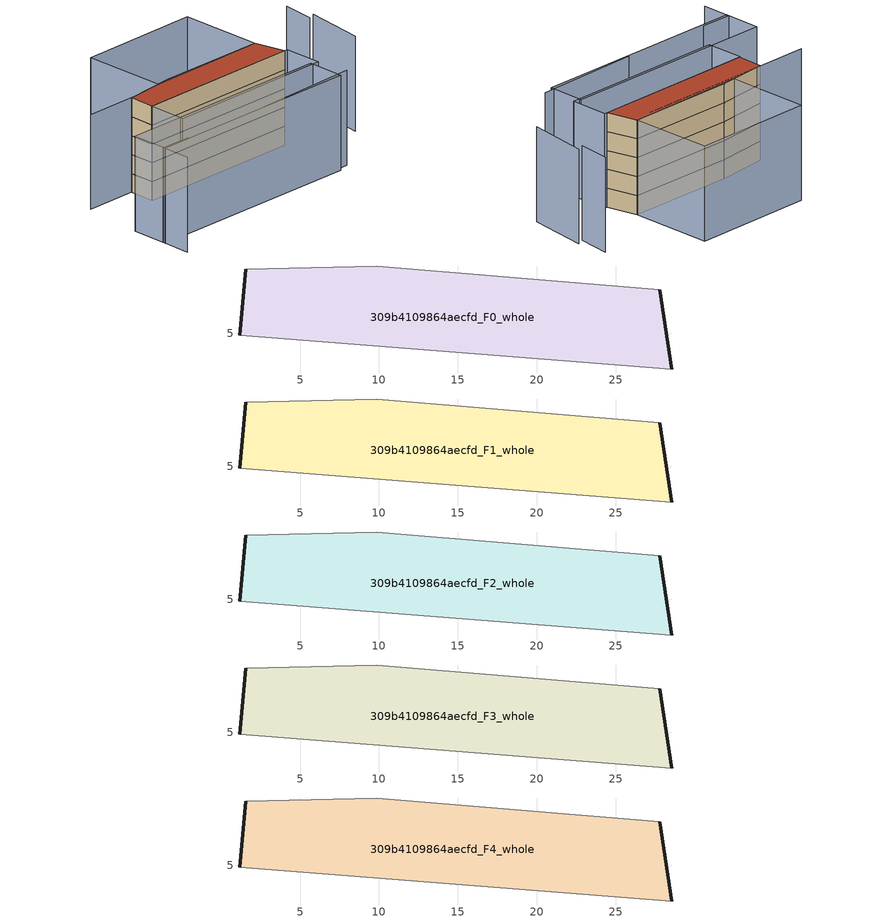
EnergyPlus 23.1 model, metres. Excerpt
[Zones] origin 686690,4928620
309b4109864aecfd_F0_whole
 floor ground (EU_floor_Construction): 27.81,7.78 28.58,2.74 1.16,4.88 1.55,9.07 9.86,9.27 z0
 wall outside (EU_wall_Construction): 1.55,9.07 1.16,4.88 / 28.58,2.74 27.81,7.78 z0:3
 wall adiabatic (EU_wall_Construction): 27.81,7.78 9.86,9.27 1.55,9.07 / 1.16,4.88 28.58,2.74 z0:3
309b4109864aecfd_F1_whole
 floor to 309b4109864aecfd_F0_whole (EU_floor_Construction): 27.81,7.78 28.58,2.74 1.16,4.88 1.55,9.07 9.86,9.27 z3
 wall outside (EU_wall_Construction): 1.55,9.07 1.16,4.88 / 28.58,2.74 27.81,7.78 z3:6
 wall adiabatic (EU_wall_Construction): 27.81,7.78 9.86,9.27 1.55,9.07 / 1.16,4.88 28.58,2.74 z3:6
309b4109864aecfd_F2_whole
 floor to 309b4109864aecfd_F1_whole (EU_floor_Construction): 27.81,7.78 28.58,2.74 1.16,4.88 1.55,9.07 9.86,9.27 z6
 wall outside (EU_wall_Construction): 1.55,9.07 1.16,4.88 / 28.58,2.74 27.81,7.78 z6:9
 wall adiabatic (EU_wall_Construction): 27.81,7.78 9.86,9.27 1.55,9.07 / 1.16,4.88 28.58,2.74 z6:9
309b4109864aecfd_F3_whole
 floor to 309b4109864aecfd_F2_whole (EU_floor_Construction): 27.81,7.78 28.58,2.74 1.16,4.88 1.55,9.07 9.86,9.27 z9
 wall outside (EU_wall_Construction): 1.55,9.07 1.16,4.88 / 28.58,2.74 27.81,7.78 z9:12
 wall adiabatic (EU_wall_Construction): 27.81,7.78 9.86,9.27 1.55,9.07 / 1.16,4.88 28.58,2.74 z9:12
309b4109864aecfd_F4_whole
 floor to 309b4109864aecfd_F3_whole (EU_floor_Construction): 27.81,7.78 28.58,2.74 1.16,4.88 1.55,9.07 9.86,9.27 z12
 wall outside (EU_wall_Construction): 1.55,9.07 1.16,4.88 / 28.58,2.74 27.81,7.78 z12:15
 wall adiabatic (EU_wall_Construction): 27.81,7.78 9.86,9.27 1.55,9.07 / 1.16,4.88 28.58,2.74 z12:15
 roof outside (EU_roof_Construction): 28.58,2.74 27.81,7.78 9.86,9.27 1.55,9.07 1.16,4.88 z15
shading: -9.61,-10.59 -9.13,-5.73 / -9.13,-5.73 -4.13,-6.22 / 39.93,7.49 40.96,12.67 / 24.66,7.47 -6.85,9.84 / 11.1,-7.65 28.9,-8.63 / 38.96,-1.87 41.2,7.89 / -8.7,-0.1 27.47,-3.06 / 27.47,-3.06 26.98,-9.06 / 26.98,-9.06 -9.19,-6.11 / -9.19,-6.11 -8.7,-0.1 / 1.02,4.9 29.07,2.71 / 29.07,2.71 28.59,-3.5 / 28.59,-3.5 0.53,-1.31 / 0.53,-1.31 1.02,4.9 / 8.61,22.7 28.75,21.3 / 28.75,21.3 27.81,7.78 / 27.81,7.78 7.67,9.18 / 7.67,9.18 8.61,22.7 z0:15
[Building]
EU S2 Campaign: North Axis=0; Terrain=City; Solar Distribution=FullExterior
[Site:Location]
Bologna: Latitude=44.5; Longitude=11.25; Time Zone=1; Elevation=37
[SizingPeriod:WeatherFileDays]
AnnualSizingPeriod: Begin Month=1; Begin Day of Month=1; End Month=12; End Day of Month=31; Day of Week for Start Day=Monday; Use Weather File Daylight Saving Period=No; Use Weather File Rain and Snow Indicators=No
[MATERIAL]
EU_InternalMass_Material: Roughness=MediumRough; Thickness=0.1; Conductivity=1; Density=1800; Specific Heat=900; Thermal Absorptance=0.9; Solar Absorptance=0.7; Visible Absorptance=0.7
[MATERIAL:NOMASS] Roughness=MediumRough; Thermal Absorptance=0.9; Solar Absorptance=0.7; Visible Absorptance=0.7
Name | Thermal Resistance
EU_wall_NoMass | 0.905828
EU_roof_NoMass | 0.37593
EU_floor_NoMass | 0.67114
[CONSTRUCTION]
EU_wall_Construction: EU_wall_NoMass
EU_roof_Construction: EU_roof_NoMass
EU_floor_Construction: EU_floor_NoMass
EU_InternalMass_Construction: EU_InternalMass_Material
[ZONE] Type=1; Multiplier=1; Ceiling Height=autocalculate; Volume=394.575; Floor Area=autocalculate; Part of Total Floor Area=Yes
309b4109864aecfd_F0_whole; 309b4109864aecfd_F1_whole; 309b4109864aecfd_F2_whole; 309b4109864aecfd_F3_whole; 309b4109864aecfd_F4_whole
[INTERNALMASS] Construction=EU_InternalMass_Construction; Surface Area=131.525
Name | Zone or ZoneList
309b4109864aecfd_F0_whole_EU_InternalMass | 309b4109864aecfd_F0_whole
309b4109864aecfd_F1_whole_EU_InternalMass | 309b4109864aecfd_F1_whole
309b4109864aecfd_F2_whole_EU_InternalMass | 309b4109864aecfd_F2_whole
309b4109864aecfd_F3_whole_EU_InternalMass | 309b4109864aecfd_F3_whole
309b4109864aecfd_F4_whole_EU_InternalMass | 309b4109864aecfd_F4_whole
[OTHEREQUIPMENT] Fuel Type=Electricity; Design Level Calculation Method=Watts/Area; Power per Zone Floor Area=1; Fraction Latent=0; Fraction Radiant=0; Fraction Lost=0; Carbon Dioxide Generation Rate=0; EndUse Subcategory=EU_Step8_InternalGains
Name | Zone or ZoneList or Space or SpaceList | Schedule
EU_Step8_InternalGain_309b4109864aecfd_F0_whole_f000 | 309b4109864aecfd_F0_whole | EU_Step8_GainSchedule_309b4109864aecfd_F0_whole_f000
EU_Step8_InternalGain_309b4109864aecfd_F1_whole_f000 | 309b4109864aecfd_F1_whole | EU_Step8_GainSchedule_309b4109864aecfd_F1_whole_f000
EU_Step8_InternalGain_309b4109864aecfd_F2_whole_f000 | 309b4109864aecfd_F2_whole | EU_Step8_GainSchedule_309b4109864aecfd_F2_whole_f000
EU_Step8_InternalGain_309b4109864aecfd_F3_whole_f000 | 309b4109864aecfd_F3_whole | EU_Step8_GainSchedule_309b4109864aecfd_F3_whole_f000
EU_Step8_InternalGain_309b4109864aecfd_F4_whole_f000 | 309b4109864aecfd_F4_whole | EU_Step8_GainSchedule_309b4109864aecfd_F4_whole_f000
[ZONEVENTILATION:DESIGNFLOWRATE] Schedule=EU_AlwaysOn; Design Flow Rate Calculation Method=AirChanges/Hour; Air Changes per Hour=0.73129; Ventilation Type=Natural; Fan Pressure Rise=0; Fan Total Efficiency=1; Constant Term Coefficient=1; Temperature Term Coefficient=0; Velocity Term Coefficient=0; Velocity Squared Term Coefficient=0; Minimum Indoor Temperature=-100; Maximum Indoor Temperature=100; Delta Temperature=-100; Minimum Outdoor Temperature=-100; Maximum Outdoor Temperature=100; Maximum Wind Speed=40
Name | Zone or ZoneList or Space or SpaceList
EU_ConstantAir_309b4109864aecfd_F0_whole | 309b4109864aecfd_F0_whole
EU_ConstantAir_309b4109864aecfd_F1_whole | 309b4109864aecfd_F1_whole
EU_ConstantAir_309b4109864aecfd_F2_whole | 309b4109864aecfd_F2_whole
EU_ConstantAir_309b4109864aecfd_F3_whole | 309b4109864aecfd_F3_whole
EU_ConstantAir_309b4109864aecfd_F4_whole | 309b4109864aecfd_F4_whole
[HVACTEMPLATE:THERMOSTAT] Constant Heating Setpoint=20; Constant Cooling Setpoint=50
EU_HeatOnly_309b4109864aecfd_F0_whole; EU_HeatOnly_309b4109864aecfd_F1_whole; EU_HeatOnly_309b4109864aecfd_F2_whole; EU_HeatOnly_309b4109864aecfd_F3_whole; EU_HeatOnly_309b4109864aecfd_F4_whole
[HVACTEMPLATE:ZONE:IDEALLOADSAIRSYSTEM] System Availability Schedule=EU_AlwaysOn; Maximum Heating Supply Air Temperature=50; Minimum Cooling Supply Air Temperature=13; Maximum Heating Supply Air Humidity Ratio=0.0156; Minimum Cooling Supply Air Humidity Ratio=0.0077; Heating Limit=NoLimit; Cooling Limit=NoLimit; Heating Availability Schedule=EU_AlwaysOn; Cooling Availability Schedule=EU_CoolingOff; Dehumidification Control Type=ConstantSensibleHeatRatio; Cooling Sensible Heat Ratio=0.7; Dehumidification Setpoint=60; Humidification Control Type=None; Humidification Setpoint=30; Outdoor Air Method=None; Outdoor Air Flow Rate per Person=0.00944; Outdoor Air Flow Rate per Zone Floor Area=0; Outdoor Air Flow Rate per Zone=0; Demand Controlled Ventilation Type=None; Outdoor Air Economizer Type=NoEconomizer; Heat Recovery Type=None; Sensible Heat Recovery Effectiveness=0.7; Latent Heat Recovery Effectiveness=0.65
Name | Template Thermostat
309b4109864aecfd_F0_whole | EU_HeatOnly_309b4109864aecfd_F0_whole
309b4109864aecfd_F1_whole | EU_HeatOnly_309b4109864aecfd_F1_whole
309b4109864aecfd_F2_whole | EU_HeatOnly_309b4109864aecfd_F2_whole
309b4109864aecfd_F3_whole | EU_HeatOnly_309b4109864aecfd_F3_whole
309b4109864aecfd_F4_whole | EU_HeatOnly_309b4109864aecfd_F4_whole
[SIZING:ZONE] Zone Cooling Design Supply Air Temperature Input Method=SupplyAirTemperature; Zone Cooling Design Supply Air Temperature=13; Zone Heating Design Supply Air Temperature Input Method=SupplyAirTemperature; Zone Heating Design Supply Air Temperature=50; Zone Cooling Design Supply Air Humidity Ratio=0.008; Zone Heating Design Supply Air Humidity Ratio=0.008; Cooling Design Air Flow Method=DesignDay; Cooling Design Air Flow Rate=0; Cooling Minimum Air Flow per Zone Floor Area=0.000762; Cooling Minimum Air Flow=0; Cooling Minimum Air Flow Fraction=0.2; Heating Design Air Flow Method=DesignDay; Heating Design Air Flow Rate=0; Heating Maximum Air Flow per Zone Floor Area=0.002032; Heating Maximum Air Flow=0.141576; Heating Maximum Air Flow Fraction=0.3; Account for Dedicated Outdoor Air System=No; Dedicated Outdoor Air System Control Strategy=NeutralSupplyAir; Dedicated Outdoor Air Low Setpoint Temperature for Design=autosize; Dedicated Outdoor Air High Setpoint Temperature for Design=autosize; Zone Load Sizing Method=Sensible Load Only No Latent Load; Zone Latent Cooling Design Supply Air Humidity Ratio Input Method=HumidityRatioDifference; Zone Cooling Design Supply Air Humidity Ratio Difference=0.005; Zone Latent Heating Design Supply Air Humidity Ratio Input Method=HumidityRatioDifference; Zone Humidification Design Supply Air Humidity Ratio Difference=0.005
309b4109864aecfd_F0_whole; 309b4109864aecfd_F1_whole; 309b4109864aecfd_F2_whole; 309b4109864aecfd_F3_whole; 309b4109864aecfd_F4_whole
[SCHEDULE:CONSTANT]
Name | Hourly Value
EU_AlwaysOn | 1
EU_CoolingOff | 0
[SCHEDULE:FILE] Column Number=1; Rows to Skip at Top=0; Number of Hours of Data=8760; Column Separator=Comma; Interpolate to Timestep=No; Minutes per Item=60; Adjust Schedule for Daylight Savings=Yes
Name | File
EU_Step8_GainSchedule_309b4109864aecfd_F0_whole_f000 | ../../schedules/309b4109864aecfd/309b4109864aecfd_F0_whole_f000_gain.csv
EU_Step8_GainSchedule_309b4109864aecfd_F1_whole_f000 | ../../schedules/309b4109864aecfd/309b4109864aecfd_F1_whole_f000_gain.csv
EU_Step8_GainSchedule_309b4109864aecfd_F2_whole_f000 | ../../schedules/309b4109864aecfd/309b4109864aecfd_F2_whole_f000_gain.csv
EU_Step8_GainSchedule_309b4109864aecfd_F3_whole_f000 | ../../schedules/309b4109864aecfd/309b4109864aecfd_F3_whole_f000_gain.csv
EU_Step8_GainSchedule_309b4109864aecfd_F4_whole_f000 | ../../schedules/309b4109864aecfd/309b4109864aecfd_F4_whole_f000_gain.csv
